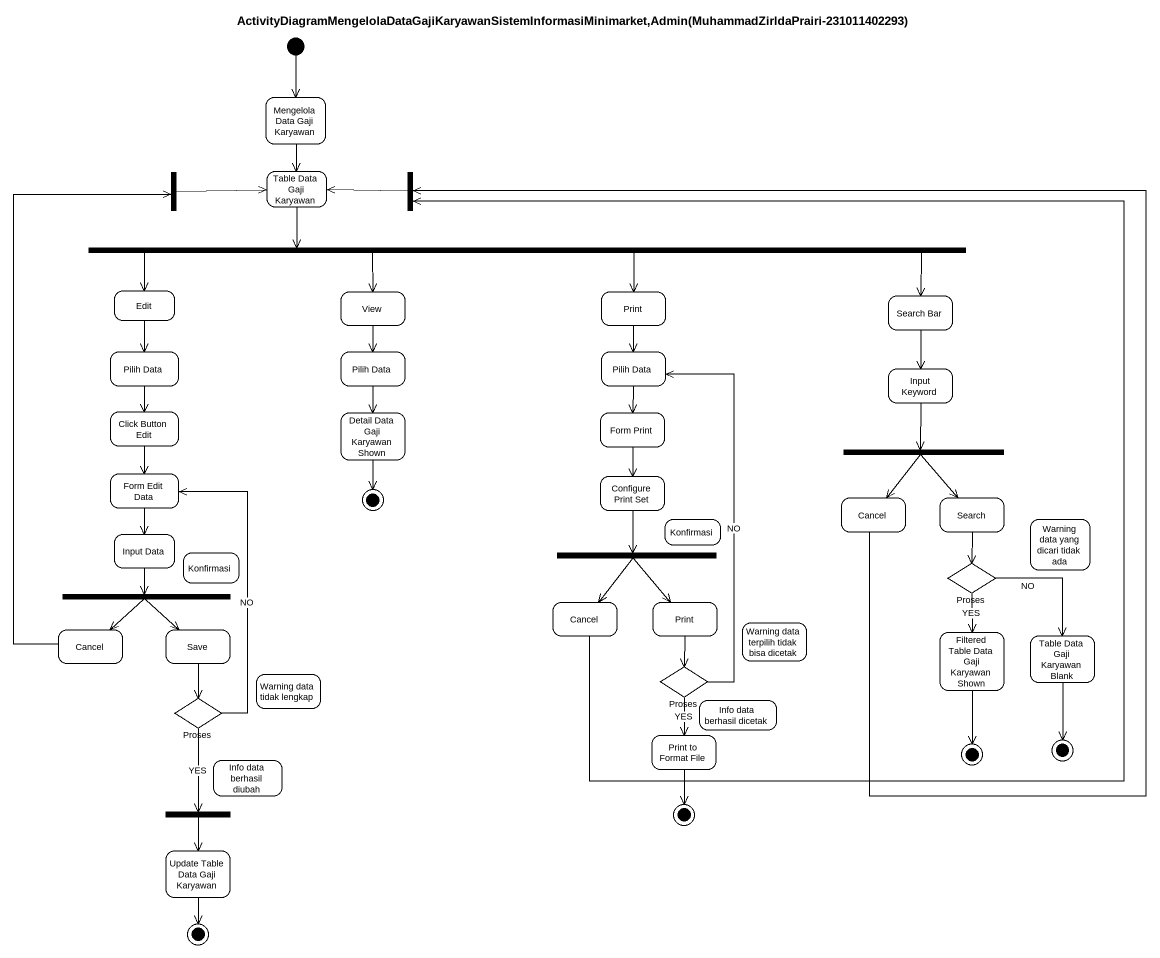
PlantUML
@startuml
title ActivityDiagramMengelolaDataGajiKaryawanSistemInformasiMinimarket,Admin(MuhammadZirldaPrairi-231011402293)
hide empty description
state "Mengelola Data Gaji Karyawan" as Mengelola_Data_Gaji_Karyawan
state fork1 <<fork>>
state "Table Data Gaji Karyawan" as Table_Data_Gaji_Karyawan
state fork2 <<join>>
state fork3 <<fork>>
state Edit
state View
state Print
state "Search Bar" as Search_Bar
state "Pilih Data" as Pilih_Data
state "Pilih Data" as Pilih_Data_2
state "Pilih Data" as Pilih_Data_3
state "Input Keyword" as Input_Keyword
state "Click Button Edit" as Click_Button_Edit
state "Detail Data Gaji Karyawan Shown" as Detail_Data_Gaji_Karyawan
state "Form Print" as Form_Print
state fork4 <<fork>>
state "Form Edit Data" as Form_Edit_Data
state final1 <<end>>
state "Configure Print Set" as Configure_Print_Set
state Cancel
state Search
state "Input Data" as Input_Data
state Konfirmasi
state "Warning data yang dicari tidak ada" as Warning_data_yang_dicari
state "Konfirmasi" as Konfirmasi_2
state fork5 <<fork>>
state Proses <<choice>>
state fork6 <<fork>>
state "Cancel" as Cancel_2
state "Print" as Print_2
state "Cancel" as Cancel_3
state Save
state "Warning data terpilih tidak bisa dicetak" as Warning_data_terpilih_tidak
state "Filtered Table Data Gaji Karyawan Shown" as Filtered_Table_Data_Gaji
state "Table Data Gaji Karyawan Blank" as Table_Data_Gaji_Karyawan_2
state "Warning data tidak lengkap" as Warning_data_tidak_lengkap
state "Proses" as Proses_2 <<choice>>
state "Proses" as Proses_3 <<choice>>
state "Info data berhasil dicetak" as Info_data_berhasil_dicetak
state "Info data berhasil diubah" as Info_data_berhasil_diubah
state "Print to Format File" as Print_to_Format_File
state final2 <<end>>
state final3 <<end>>
state final4 <<end>>
state fork7 <<fork>>
state "Update Table Data Gaji Karyawan" as Update_Table_Data_Gaji
state final5 <<end>>
[*] --> Mengelola_Data_Gaji_Karyawan
Mengelola_Data_Gaji_Karyawan --> Table_Data_Gaji_Karyawan
fork1 -right-> Table_Data_Gaji_Karyawan
Table_Data_Gaji_Karyawan -right-> fork3
fork2 -left-> Table_Data_Gaji_Karyawan
fork3 -left-> Edit
fork3 -left-> View
fork3 -right-> Print
fork3 -right-> Search_Bar
Edit --> Pilih_Data
View --> Pilih_Data_2
Print --> Pilih_Data_3
Search_Bar --> Input_Keyword
Pilih_Data --> Click_Button_Edit
Pilih_Data_2 --> Detail_Data_Gaji_Karyawan
Pilih_Data_3 --> Form_Print
Input_Keyword --> fork4
Click_Button_Edit --> Form_Edit_Data
Detail_Data_Gaji_Karyawan --> final1
Form_Print --> Configure_Print_Set
fork4 --> Cancel
fork4 --> Search
Form_Edit_Data --> Input_Data
Configure_Print_Set --> fork5
Cancel -up-> fork2
Search --> Proses
Input_Data --> fork6
fork5 --> Cancel_2
fork5 --> Print_2
Proses --> Filtered_Table_Data_Gaji : YES
Proses --> Table_Data_Gaji_Karyawan_2 : NO
fork6 --> Cancel_3
fork6 --> Save
Cancel_2 -up-> fork2
Print_2 --> Proses_2
Cancel_3 -up-> fork1
Save --> Proses_3
Filtered_Table_Data_Gaji --> final2
Table_Data_Gaji_Karyawan_2 --> final3
Proses_2 -up-> Pilih_Data_3 : NO
Proses_2 --> Print_to_Format_File : YES
Proses_3 -up-> Form_Edit_Data : NO
Proses_3 --> fork7 : YES
Print_to_Format_File --> final4
fork7 --> Update_Table_Data_Gaji
Update_Table_Data_Gaji --> final5
@enduml
